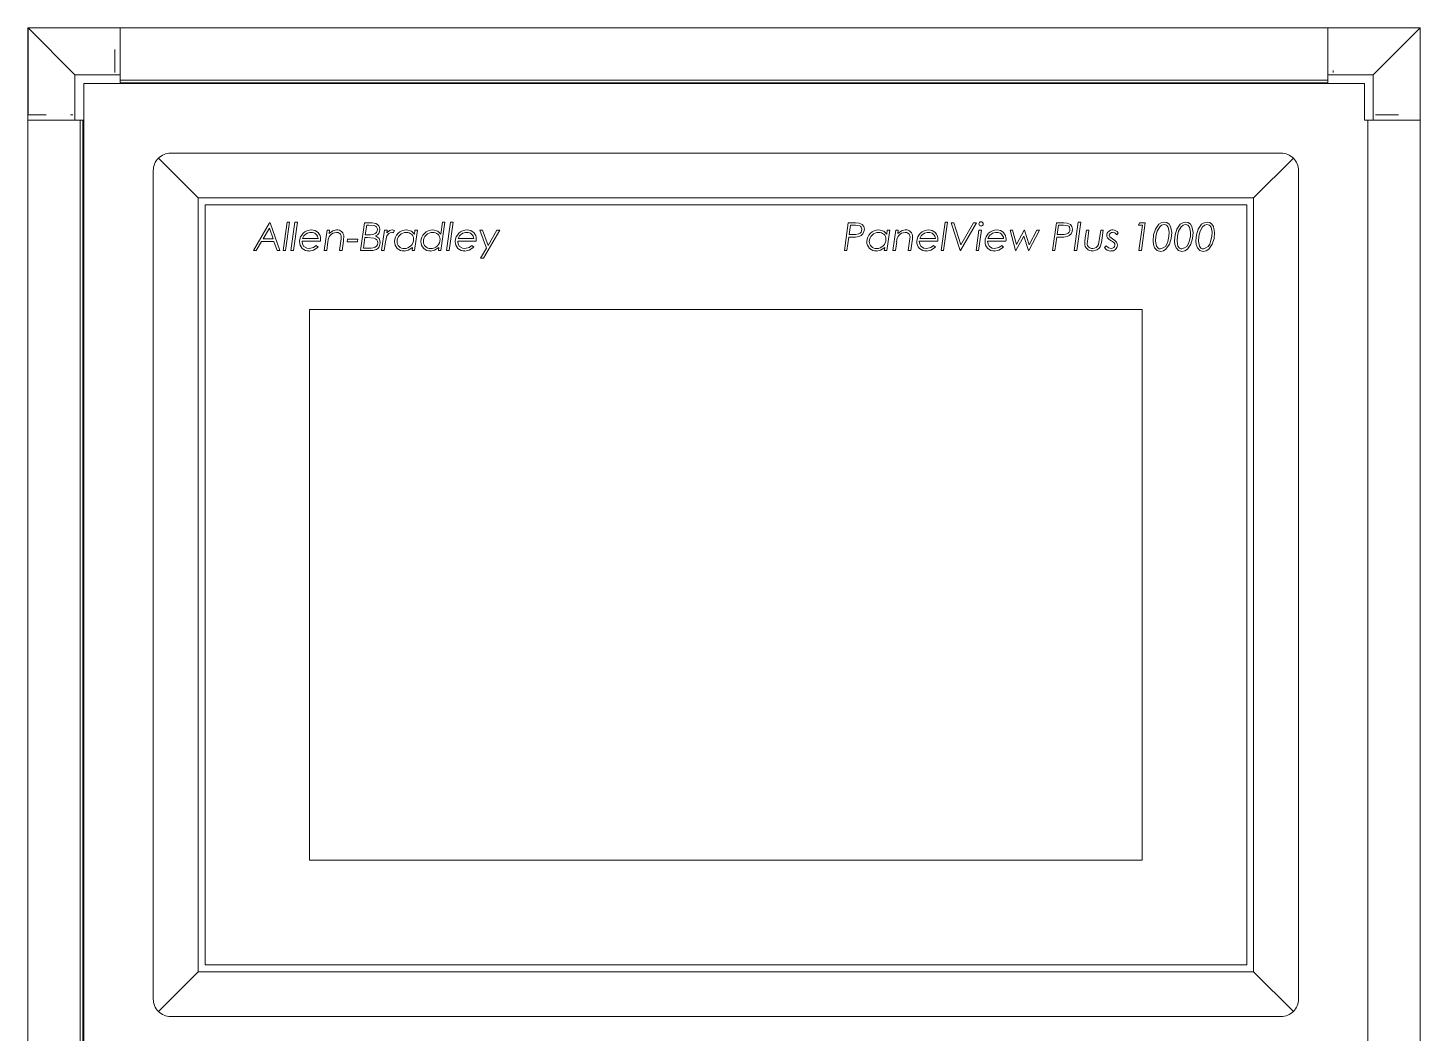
# Model space of a CAD drawing. Header units: millimetres. Extents: x 12318 to 17800, y 6541 to 10165.
# Drawn here: x 13276.13 to 13305.03, y 7388.11 to 7408.98 of the extents above; entities that cross this region are included whole.
import ezdxf

# ---------------------------------------------------------------- set-up
doc = ezdxf.new("R2010")
doc.units = ezdxf.units.MM
doc.layers.add('Equipment', color=123, linetype='Continuous')

# ---------------------------------------------------------------- blocks, each defined once
blk = doc.blocks.new('A$Cbe2ee938')
at = {"layer": 'Equipment', "lineweight": 15}
for p, q in [((-1801.16, 1896.31), (-1801.16, 1896.3)), ((-1774.66, 1896.31), (-1801.16, 1896.31)), ((-1801.15, 1896.3), (-1801.16, 1896.3)), ((-1801.16, 1871.31), (-1801.16, 1896.3)), ((-1787.66, 1882.81), (-1801.15, 1896.3)), ((-1801.15, 1871.31), (-1801.15, 1896.3)), ((-1427.69, 1896.31), (-1774.66, 1896.31)), ((-1774.66, 1896.31), (-1774.66, 1882.81)), ((-1427.69, 1896.31), (-1401.2, 1896.31)), ((-1427.69, 1896.3), (-1427.69, 1896.31)), ((-1427.69, 1882.81), (-1427.69, 1896.3)), ((-1427.69, 1896.3), (-1401.2, 1896.3)), ((-1414.69, 1882.81), (-1401.2, 1896.3)), ((-1401.2, 1896.3), (-1401.2, 1896.31)), ((-1401.19, 1896.31), (-1401.2, 1896.31)), ((-1401.19, 1869.81), (-1401.19, 1896.31)), ((-1776.19, 1890.11), (-1776.19, 1884.11)), ((-1776.19, 1884.11), (-1776.19, 1883.48)), ((-1426.19, 1884.11), (-1426.19, 1883.48)), ((-1787.66, 1869.81), (-1787.66, 1882.81)), ((-1774.66, 1882.81), (-1787.66, 1882.81)), ((-1785.16, 1869.81), (-1785.16, 1880.31)), ((-1785.16, 1880.31), (-1774.66, 1880.31)), ((-1774.66, 1880.31), (-1774.66, 1882.81)), ((-1427.69, 1881.31), (-1774.66, 1881.31)), ((-1427.69, 1880.51), (-1774.66, 1880.51)), ((-1774.66, 1880.31), (-1427.69, 1880.31)), ((-1427.69, 1882.81), (-1427.69, 1880.31)), ((-1427.69, 1882.81), (-1414.69, 1882.81)), ((-1427.69, 1880.31), (-1417.19, 1880.31)), ((-1417.19, 1880.31), (-1417.19, 1869.81)), ((-1414.69, 1869.81), (-1414.69, 1882.81)), ((-1801.19, 1871.31), (-1801.19, 1471.31)), ((-1801.19, 1871.31), (-1795.97, 1871.31)), ((-1787.66, 1869.81), (-1801.15, 1869.81)), ((-1788.99, 1871.31), (-1788.28, 1871.31)), ((-1787.66, 1869.81), (-1785.16, 1869.81)), ((-1786.19, 1869.81), (-1786.19, 1472.81)), ((-1785.39, 1869.81), (-1785.39, 1472.81)), ((-1785.16, 1472.81), (-1785.16, 1869.81)), ((-1417.19, 1869.81), (-1414.69, 1869.81)), ((-1416.19, 1472.81), (-1416.19, 1869.81)), ((-1401.19, 1869.81), (-1414.69, 1869.81)), ((-1413.39, 1871.31), (-1414.02, 1871.31)), ((-1407.39, 1871.31), (-1413.39, 1871.31)), ((-1401.19, 1472.81), (-1401.19, 1869.81)), ((-1760.16, 1860.31), (-1441.16, 1860.31)), ((-1763.7, 1858.85), (-1752.29, 1847.45)), ((-1449.03, 1847.45), (-1437.63, 1858.85)), ((-1765.16, 1617.31), (-1765.16, 1855.31)), ((-1436.16, 1855.31), (-1436.16, 1617.31)), ((-1752.29, 1847.45), (-1752.29, 1625.18)), ((-1449.03, 1847.45), (-1752.29, 1847.45)), ((-1451.03, 1845.45), (-1750.29, 1845.45)), ((-1750.29, 1845.45), (-1750.29, 1627.18)), ((-1451.03, 1627.18), (-1451.03, 1845.45)), ((-1449.03, 1625.18), (-1449.03, 1847.45)), ((-1736.39, 1832.31), (-1731.74, 1840.31)), ((-1731.74, 1840.31), (-1731.56, 1840.31)), ((-1731.56, 1840.31), (-1728.85, 1832.31)), ((-1727.85, 1832.31), (-1726.7, 1840.52)), ((-1725.98, 1840.52), (-1727.13, 1832.31)), ((-1726.7, 1840.52), (-1725.98, 1840.52)), ((-1725.6, 1832.31), (-1724.45, 1840.52)), ((-1723.72, 1840.52), (-1724.87, 1832.31)), ((-1724.45, 1840.52), (-1723.72, 1840.52)), ((-1705.6, 1832.31), (-1704.48, 1840.31)), ((-1704.48, 1840.31), (-1703.41, 1840.31)), ((-1703.41, 1840.31), (-1702.31, 1840.28)), ((-1702.31, 1840.28), (-1701.23, 1840.11)), ((-1701.23, 1840.11), (-1700.75, 1839.85)), ((-1682.57, 1837.07), (-1682.09, 1840.52)), ((-1681.37, 1840.52), (-1682.52, 1832.31)), ((-1682.09, 1840.52), (-1681.37, 1840.52)), ((-1680.88, 1832.31), (-1679.73, 1840.52)), ((-1679.01, 1840.52), (-1680.16, 1832.31)), ((-1679.73, 1840.52), (-1679.01, 1840.52)), ((-1566.62, 1832.31), (-1565.5, 1840.31)), ((-1565.5, 1840.31), (-1563.39, 1840.31)), ((-1563.39, 1840.31), (-1562.39, 1840.25)), ((-1562.39, 1840.25), (-1561.48, 1839.87)), ((-1538.83, 1832.31), (-1537.68, 1840.52)), ((-1536.95, 1840.52), (-1538.11, 1832.31)), ((-1537.68, 1840.52), (-1536.95, 1840.52)), ((-1535.96, 1840.31), (-1535.21, 1840.31)), ((-1533.39, 1832.31), (-1535.96, 1840.31)), ((-1535.21, 1840.31), (-1533.16, 1833.94)), ((-1528.67, 1840.31), (-1533.29, 1832.31)), ((-1533.16, 1833.94), (-1529.49, 1840.31)), ((-1529.49, 1840.31), (-1528.67, 1840.31)), ((-1506.83, 1832.31), (-1505.71, 1840.31)), ((-1505.71, 1840.31), (-1503.59, 1840.31)), ((-1503.59, 1840.31), (-1502.6, 1840.25)), ((-1502.6, 1840.25), (-1501.69, 1839.87)), ((-1500.57, 1832.31), (-1499.42, 1840.52)), ((-1498.7, 1840.52), (-1499.85, 1832.31)), ((-1499.42, 1840.52), (-1498.7, 1840.52)), ((-1482.11, 1839.59), (-1481.82, 1840.31)), ((-1481.82, 1840.31), (-1480.17, 1840.31)), ((-1480.17, 1840.31), (-1481.28, 1832.31)), ((-1476.29, 1839.9), (-1475.56, 1840.35)), ((-1475.56, 1840.35), (-1474.71, 1840.52)), ((-1474.71, 1840.52), (-1473.96, 1840.36)), ((-1473.96, 1840.36), (-1473.34, 1839.91)), ((-1470.14, 1839.9), (-1469.4, 1840.35)), ((-1469.4, 1840.35), (-1468.56, 1840.52)), ((-1468.56, 1840.52), (-1467.81, 1840.36)), ((-1467.81, 1840.36), (-1467.19, 1839.91)), ((-1463.99, 1839.9), (-1463.25, 1840.35)), ((-1463.25, 1840.35), (-1462.4, 1840.52)), ((-1462.4, 1840.52), (-1461.65, 1840.36)), ((-1461.65, 1840.36), (-1461.03, 1839.91)), ((-1731.8, 1838.81), (-1733.61, 1835.7)), ((-1730.75, 1835.7), (-1731.8, 1838.81)), ((-1716.06, 1832.31), (-1715.23, 1838.16)), ((-1715.23, 1838.16), (-1714.51, 1838.16)), ((-1714.51, 1838.16), (-1714.64, 1837.2)), ((-1714.64, 1837.2), (-1713.56, 1838.04)), ((-1713.56, 1838.04), (-1712.5, 1838.26)), ((-1711.18, 1835.71), (-1711.15, 1836.26)), ((-1710.42, 1836.26), (-1710.47, 1835.56)), ((-1704.34, 1836.11), (-1704.77, 1833.03)), ((-1703.63, 1836.11), (-1704.34, 1836.11)), ((-1703.85, 1839.59), (-1704.24, 1836.85)), ((-1704.24, 1836.85), (-1703.9, 1836.83)), ((-1703.9, 1836.83), (-1703.64, 1836.83)), ((-1703.57, 1839.61), (-1703.85, 1839.59)), ((-1703.64, 1836.83), (-1702.72, 1836.86)), ((-1701.77, 1835.9), (-1703.63, 1836.11)), ((-1703.21, 1839.61), (-1703.57, 1839.61)), ((-1701.68, 1839.49), (-1703.21, 1839.61)), ((-1702.72, 1836.86), (-1701.81, 1837.04)), ((-1701.81, 1837.04), (-1701.41, 1837.25)), ((-1701.32, 1839.36), (-1701.68, 1839.49)), ((-1701.41, 1837.25), (-1701.07, 1837.57)), ((-1701.02, 1839.13), (-1701.32, 1839.36)), ((-1701.07, 1837.57), (-1700.85, 1837.97)), ((-1700.83, 1838.8), (-1701.02, 1839.13)), ((-1700.85, 1837.97), (-1700.78, 1838.42)), ((-1700.78, 1838.42), (-1700.83, 1838.8)), ((-1700.75, 1839.85), (-1700.37, 1839.45)), ((-1700.37, 1839.45), (-1700.13, 1838.96)), ((-1700.13, 1838.96), (-1700.06, 1838.42)), ((-1699.55, 1832.31), (-1698.72, 1838.16)), ((-1698.72, 1838.16), (-1697.99, 1838.16)), ((-1698.05, 1836.54), (-1698.47, 1834.8)), ((-1697.99, 1838.16), (-1698.1, 1837.44)), ((-1698.1, 1837.44), (-1697.3, 1838.08)), ((-1697.5, 1837.24), (-1698.05, 1836.54)), ((-1697.11, 1837.46), (-1697.5, 1837.24)), ((-1697.3, 1838.08), (-1696.51, 1838.26)), ((-1696.67, 1837.54), (-1697.11, 1837.46)), ((-1696.47, 1837.51), (-1696.67, 1837.54)), ((-1696.51, 1838.26), (-1696.13, 1838.21)), ((-1696.21, 1837.43), (-1696.47, 1837.51)), ((-1695.85, 1838.11), (-1696.21, 1837.43)), ((-1696.13, 1838.21), (-1695.85, 1838.11)), ((-1692.43, 1838.26), (-1690.98, 1837.9)), ((-1690.98, 1837.9), (-1690.16, 1837.08)), ((-1690.16, 1837.08), (-1690, 1838.16)), ((-1689.28, 1838.16), (-1690.11, 1832.31)), ((-1690, 1838.16), (-1689.28, 1838.16)), ((-1684.86, 1838.26), (-1683.42, 1837.9)), ((-1683.42, 1837.9), (-1682.57, 1837.07)), ((-1671.34, 1838.16), (-1670.58, 1838.16)), ((-1669.46, 1833.01), (-1671.34, 1838.16)), ((-1670.58, 1838.16), (-1668.99, 1833.81)), ((-1665.61, 1838.16), (-1670.32, 1830.16)), ((-1668.99, 1833.81), (-1666.43, 1838.16)), ((-1666.43, 1838.16), (-1665.61, 1838.16)), ((-1565.35, 1836.21), (-1565.9, 1832.31)), ((-1564.16, 1836.21), (-1565.35, 1836.21)), ((-1564.88, 1839.59), (-1565.25, 1836.93)), ((-1565.25, 1836.93), (-1564.13, 1836.93)), ((-1563.44, 1839.59), (-1564.88, 1839.59)), ((-1563.39, 1836.23), (-1564.16, 1836.21)), ((-1564.13, 1836.93), (-1563.29, 1836.96)), ((-1562.82, 1839.57), (-1563.44, 1839.59)), ((-1562.43, 1836.36), (-1563.39, 1836.23)), ((-1563.29, 1836.96), (-1562.47, 1837.12)), ((-1562.21, 1839.46), (-1562.82, 1839.57)), ((-1562.47, 1837.12), (-1562.11, 1837.35)), ((-1561.94, 1839.3), (-1562.21, 1839.46)), ((-1562.11, 1837.35), (-1561.83, 1837.66)), ((-1561.75, 1839.06), (-1561.94, 1839.3)), ((-1561.83, 1837.66), (-1561.65, 1838.04)), ((-1561.6, 1838.46), (-1561.75, 1839.06)), ((-1561.65, 1838.04), (-1561.6, 1838.46)), ((-1561.48, 1839.87), (-1561.02, 1839.24)), ((-1561.02, 1839.24), (-1560.88, 1838.47)), ((-1556.73, 1838.26), (-1555.29, 1837.9)), ((-1555.29, 1837.9), (-1554.46, 1837.08)), ((-1554.46, 1837.08), (-1554.31, 1838.16)), ((-1553.59, 1838.16), (-1554.42, 1832.31)), ((-1554.31, 1838.16), (-1553.59, 1838.16)), ((-1552.67, 1832.31), (-1551.84, 1838.16)), ((-1551.84, 1838.16), (-1551.12, 1838.16)), ((-1551.12, 1838.16), (-1551.26, 1837.2)), ((-1551.26, 1837.2), (-1550.17, 1838.04)), ((-1550.17, 1838.04), (-1549.12, 1838.26)), ((-1547.8, 1835.71), (-1547.76, 1836.26)), ((-1547.03, 1836.26), (-1547.09, 1835.56)), ((-1528.78, 1832.31), (-1527.95, 1838.16)), ((-1527.22, 1838.16), (-1528.05, 1832.31)), ((-1527.95, 1838.16), (-1527.22, 1838.16)), ((-1517.45, 1832.31), (-1519.03, 1838.16)), ((-1519.03, 1838.16), (-1518.29, 1838.16)), ((-1518.29, 1838.16), (-1517.19, 1834.06)), ((-1515.08, 1836.48), (-1517.32, 1832.31)), ((-1517.19, 1834.06), (-1514.98, 1838.16)), ((-1513.69, 1832.31), (-1515.08, 1836.48)), ((-1514.98, 1838.16), (-1514.88, 1838.16)), ((-1514.88, 1838.16), (-1513.49, 1834.01)), ((-1510.55, 1838.16), (-1513.59, 1832.31)), ((-1513.49, 1834.01), (-1511.34, 1838.16)), ((-1511.34, 1838.16), (-1510.55, 1838.16)), ((-1505.56, 1836.21), (-1506.11, 1832.31)), ((-1504.36, 1836.21), (-1505.56, 1836.21)), ((-1505.08, 1839.59), (-1505.46, 1836.93)), ((-1505.46, 1836.93), (-1504.34, 1836.93)), ((-1503.65, 1839.59), (-1505.08, 1839.59)), ((-1503.6, 1836.23), (-1504.36, 1836.21)), ((-1504.34, 1836.93), (-1503.49, 1836.96)), ((-1503.02, 1839.57), (-1503.65, 1839.59)), ((-1502.64, 1836.36), (-1503.6, 1836.23)), ((-1503.49, 1836.96), (-1502.67, 1837.12)), ((-1502.41, 1839.46), (-1503.02, 1839.57)), ((-1502.67, 1837.12), (-1502.31, 1837.35)), ((-1502.15, 1839.3), (-1502.41, 1839.46)), ((-1502.31, 1837.35), (-1502.04, 1837.66)), ((-1501.95, 1839.06), (-1502.15, 1839.3)), ((-1502.04, 1837.66), (-1501.86, 1838.04)), ((-1501.8, 1838.46), (-1501.95, 1839.06)), ((-1501.86, 1838.04), (-1501.8, 1838.46)), ((-1501.69, 1839.87), (-1501.23, 1839.24)), ((-1501.23, 1839.24), (-1501.08, 1838.47)), ((-1497.39, 1835.96), (-1497.07, 1838.16)), ((-1497.07, 1838.16), (-1496.35, 1838.16)), ((-1496.35, 1838.16), (-1496.7, 1835.73)), ((-1493.39, 1835.26), (-1492.97, 1838.16)), ((-1492.97, 1838.16), (-1492.25, 1838.16)), ((-1492.25, 1838.16), (-1492.56, 1835.97)), ((-1491.19, 1836.37), (-1491.24, 1836.71)), ((-1491, 1835.98), (-1491.19, 1836.37)), ((-1490.52, 1836.76), (-1490.46, 1836.5)), ((-1490.46, 1836.5), (-1490.35, 1836.32)), ((-1490.35, 1836.32), (-1489.94, 1835.97)), ((-1488.94, 1837.39), (-1489.55, 1837.54)), ((-1488.34, 1836.84), (-1488.94, 1837.39)), ((-1487.93, 1837.45), (-1488.34, 1836.84)), ((-1480.99, 1839.59), (-1482.11, 1839.59)), ((-1482.01, 1832.31), (-1480.99, 1839.59)), ((-1477.9, 1835.11), (-1477.77, 1836.83)), ((-1477.77, 1836.83), (-1477.27, 1838.49)), ((-1477.27, 1838.49), (-1476.29, 1839.9)), ((-1477.09, 1836.48), (-1477.19, 1835.02)), ((-1476.74, 1837.89), (-1477.09, 1836.48)), ((-1476.03, 1839.15), (-1476.74, 1837.89)), ((-1475.46, 1839.6), (-1476.03, 1839.15)), ((-1474.77, 1839.8), (-1475.46, 1839.6)), ((-1474.4, 1839.75), (-1474.77, 1839.8)), ((-1474.07, 1839.6), (-1474.4, 1839.75)), ((-1473.58, 1839.06), (-1474.07, 1839.6)), ((-1473.71, 1834.93), (-1473.37, 1836.42)), ((-1473.29, 1837.63), (-1473.58, 1839.06)), ((-1473.37, 1836.42), (-1473.29, 1837.63)), ((-1473.34, 1839.91), (-1472.91, 1839.27)), ((-1472.91, 1839.27), (-1472.57, 1837.5)), ((-1472.57, 1837.5), (-1472.72, 1835.78)), ((-1471.75, 1835.11), (-1471.61, 1836.83)), ((-1471.61, 1836.83), (-1471.12, 1838.49)), ((-1471.12, 1838.49), (-1470.14, 1839.9)), ((-1470.94, 1836.48), (-1471.03, 1835.02)), ((-1470.59, 1837.89), (-1470.94, 1836.48)), ((-1469.87, 1839.15), (-1470.59, 1837.89)), ((-1469.3, 1839.6), (-1469.87, 1839.15)), ((-1468.61, 1839.8), (-1469.3, 1839.6)), ((-1468.25, 1839.75), (-1468.61, 1839.8)), ((-1467.92, 1839.6), (-1468.25, 1839.75)), ((-1467.43, 1839.06), (-1467.92, 1839.6)), ((-1467.55, 1834.93), (-1467.21, 1836.42)), ((-1467.14, 1837.63), (-1467.43, 1839.06)), ((-1467.21, 1836.42), (-1467.14, 1837.63)), ((-1467.19, 1839.91), (-1466.75, 1839.27)), ((-1466.75, 1839.27), (-1466.42, 1837.5)), ((-1466.42, 1837.5), (-1466.57, 1835.78)), ((-1465.6, 1835.11), (-1465.46, 1836.83)), ((-1465.46, 1836.83), (-1464.96, 1838.49)), ((-1464.96, 1838.49), (-1463.99, 1839.9)), ((-1464.78, 1836.48), (-1464.88, 1835.02)), ((-1464.43, 1837.89), (-1464.78, 1836.48)), ((-1463.72, 1839.15), (-1464.43, 1837.89)), ((-1463.15, 1839.6), (-1463.72, 1839.15)), ((-1462.46, 1839.8), (-1463.15, 1839.6)), ((-1462.09, 1839.75), (-1462.46, 1839.8)), ((-1461.76, 1839.6), (-1462.09, 1839.75)), ((-1461.27, 1839.06), (-1461.76, 1839.6)), ((-1461.4, 1834.93), (-1461.06, 1836.42)), ((-1460.98, 1837.63), (-1461.27, 1839.06)), ((-1461.06, 1836.42), (-1460.98, 1837.63)), ((-1461.03, 1839.91), (-1460.6, 1839.27)), ((-1460.6, 1839.27), (-1460.26, 1837.5)), ((-1460.26, 1837.5), (-1460.42, 1835.78)), ((-1735.58, 1832.31), (-1736.39, 1832.31)), ((-1734.03, 1834.98), (-1735.58, 1832.31)), ((-1730.51, 1834.98), (-1734.03, 1834.98)), ((-1733.61, 1835.7), (-1730.75, 1835.7)), ((-1729.61, 1832.31), (-1730.51, 1834.98)), ((-1728.85, 1832.31), (-1729.61, 1832.31)), ((-1727.13, 1832.31), (-1727.85, 1832.31)), ((-1724.87, 1832.31), (-1725.6, 1832.31)), ((-1717.12, 1835.08), (-1722.42, 1835.08)), ((-1722.42, 1835.08), (-1722.27, 1834.14)), ((-1722.29, 1835.8), (-1717.8, 1835.8)), ((-1722.27, 1834.14), (-1721.87, 1833.5)), ((-1721.87, 1833.5), (-1721.08, 1833.03)), ((-1721.08, 1833.03), (-1720.36, 1832.93)), ((-1719.13, 1832.43), (-1720.39, 1832.21)), ((-1720.36, 1832.93), (-1719.12, 1833.18)), ((-1717.8, 1833.34), (-1719.13, 1832.43)), ((-1719.12, 1833.18), (-1718.32, 1833.75)), ((-1718.32, 1833.75), (-1717.8, 1833.34)), ((-1717.1, 1835.31), (-1717.12, 1835.08)), ((-1717.08, 1835.6), (-1717.1, 1835.31)), ((-1715.34, 1832.31), (-1716.06, 1832.31)), ((-1714.98, 1834.85), (-1715.34, 1832.31)), ((-1711.65, 1832.31), (-1711.27, 1835.01)), ((-1710.93, 1832.31), (-1711.65, 1832.31)), ((-1711.27, 1835.01), (-1711.18, 1835.71)), ((-1710.55, 1835.01), (-1710.93, 1832.31)), ((-1710.47, 1835.56), (-1710.55, 1835.01)), ((-1709.49, 1834.88), (-1709.4, 1835.59)), ((-1706.52, 1834.88), (-1709.49, 1834.88)), ((-1709.4, 1835.59), (-1706.42, 1835.59)), ((-1706.42, 1835.59), (-1706.52, 1834.88)), ((-1703.28, 1832.31), (-1705.6, 1832.31)), ((-1704.77, 1833.03), (-1703.62, 1833.03)), ((-1703.62, 1833.03), (-1702.69, 1833.05)), ((-1702.13, 1832.36), (-1703.28, 1832.31)), ((-1702.69, 1833.05), (-1701.97, 1833.12)), ((-1701.03, 1832.65), (-1702.13, 1832.36)), ((-1701.33, 1835.72), (-1701.77, 1835.9)), ((-1700.97, 1835.42), (-1701.33, 1835.72)), ((-1700.56, 1832.99), (-1701.03, 1832.65)), ((-1700.74, 1835.01), (-1700.97, 1835.42)), ((-1700.67, 1834.55), (-1700.74, 1835.01)), ((-1700.22, 1833.45), (-1700.56, 1832.99)), ((-1699.96, 1834.55), (-1700.22, 1833.45)), ((-1698.82, 1832.31), (-1699.55, 1832.31)), ((-1698.47, 1834.8), (-1698.82, 1832.31)), ((-1691.93, 1832.41), (-1693.07, 1832.21)), ((-1690.71, 1833.2), (-1691.93, 1832.41)), ((-1690.83, 1832.31), (-1690.71, 1833.2)), ((-1690.11, 1832.31), (-1690.83, 1832.31)), ((-1684.35, 1832.41), (-1685.48, 1832.21)), ((-1683.12, 1833.21), (-1684.35, 1832.41)), ((-1683.24, 1832.31), (-1683.12, 1833.21)), ((-1682.52, 1832.31), (-1683.24, 1832.31)), ((-1680.16, 1832.31), (-1680.88, 1832.31)), ((-1672.4, 1835.08), (-1677.7, 1835.08)), ((-1677.7, 1835.08), (-1677.55, 1834.14)), ((-1677.57, 1835.8), (-1673.08, 1835.8)), ((-1677.55, 1834.14), (-1677.15, 1833.5)), ((-1677.15, 1833.5), (-1676.36, 1833.03)), ((-1676.36, 1833.03), (-1675.64, 1832.93)), ((-1674.41, 1832.43), (-1675.67, 1832.21)), ((-1675.64, 1832.93), (-1674.4, 1833.18)), ((-1673.08, 1833.34), (-1674.41, 1832.43)), ((-1674.4, 1833.18), (-1673.6, 1833.75)), ((-1673.6, 1833.75), (-1673.08, 1833.34)), ((-1672.38, 1835.31), (-1672.4, 1835.08)), ((-1672.37, 1835.6), (-1672.38, 1835.31)), ((-1671.14, 1830.16), (-1669.46, 1833.01)), ((-1565.9, 1832.31), (-1566.62, 1832.31)), ((-1556.24, 1832.41), (-1557.37, 1832.21)), ((-1555.01, 1833.2), (-1556.24, 1832.41)), ((-1555.14, 1832.31), (-1555.01, 1833.2)), ((-1554.42, 1832.31), (-1555.14, 1832.31)), ((-1551.95, 1832.31), (-1552.67, 1832.31)), ((-1551.59, 1834.85), (-1551.95, 1832.31)), ((-1548.26, 1832.31), (-1547.88, 1835.01)), ((-1547.54, 1832.31), (-1548.26, 1832.31)), ((-1547.88, 1835.01), (-1547.8, 1835.71)), ((-1547.16, 1835.01), (-1547.54, 1832.31)), ((-1547.09, 1835.56), (-1547.16, 1835.01)), ((-1539.79, 1835.08), (-1545.08, 1835.08)), ((-1545.08, 1835.08), (-1544.94, 1834.14)), ((-1544.95, 1835.8), (-1540.47, 1835.8)), ((-1544.94, 1834.14), (-1544.53, 1833.5)), ((-1544.53, 1833.5), (-1543.75, 1833.03)), ((-1543.75, 1833.03), (-1543.02, 1832.93)), ((-1541.8, 1832.43), (-1543.05, 1832.21)), ((-1543.02, 1832.93), (-1541.79, 1833.18)), ((-1540.47, 1833.34), (-1541.8, 1832.43)), ((-1541.79, 1833.18), (-1540.98, 1833.75)), ((-1540.98, 1833.75), (-1540.47, 1833.34)), ((-1539.76, 1835.31), (-1539.79, 1835.08)), ((-1539.75, 1835.6), (-1539.76, 1835.31)), ((-1538.11, 1832.31), (-1538.83, 1832.31)), ((-1533.29, 1832.31), (-1533.39, 1832.31)), ((-1528.05, 1832.31), (-1528.78, 1832.31)), ((-1520.2, 1835.08), (-1525.49, 1835.08)), ((-1525.49, 1835.08), (-1525.35, 1834.14)), ((-1525.36, 1835.8), (-1520.88, 1835.8)), ((-1525.35, 1834.14), (-1524.94, 1833.5)), ((-1524.94, 1833.5), (-1524.16, 1833.03)), ((-1524.16, 1833.03), (-1523.44, 1832.93)), ((-1522.21, 1832.43), (-1523.46, 1832.21)), ((-1523.44, 1832.93), (-1522.2, 1833.18)), ((-1520.88, 1833.34), (-1522.21, 1832.43)), ((-1522.2, 1833.18), (-1521.39, 1833.75)), ((-1521.39, 1833.75), (-1520.88, 1833.34)), ((-1520.18, 1835.31), (-1520.2, 1835.08)), ((-1520.16, 1835.6), (-1520.18, 1835.31)), ((-1517.32, 1832.31), (-1517.45, 1832.31)), ((-1513.59, 1832.31), (-1513.69, 1832.31)), ((-1506.11, 1832.31), (-1506.83, 1832.31)), ((-1499.85, 1832.31), (-1500.57, 1832.31)), ((-1497.57, 1834.35), (-1497.54, 1834.84)), ((-1497.54, 1834.84), (-1497.49, 1835.22)), ((-1497.49, 1835.22), (-1497.42, 1835.73)), ((-1497.42, 1835.73), (-1497.39, 1835.96)), ((-1496.8, 1834.97), (-1496.85, 1834.37)), ((-1496.7, 1835.73), (-1496.8, 1834.97)), ((-1494.06, 1832.51), (-1495.33, 1832.21)), ((-1493.54, 1832.9), (-1494.06, 1832.51)), ((-1493.61, 1834.07), (-1493.47, 1834.73)), ((-1493.15, 1833.42), (-1493.54, 1832.9)), ((-1493.47, 1834.73), (-1493.39, 1835.26)), ((-1492.78, 1834.68), (-1493.15, 1833.42)), ((-1492.56, 1835.97), (-1492.78, 1834.68)), ((-1491.88, 1833.18), (-1491.42, 1833.72)), ((-1491.42, 1833.72), (-1490.7, 1833.11)), ((-1490.59, 1835.58), (-1491, 1835.98)), ((-1490.7, 1833.11), (-1489.98, 1832.93)), ((-1490, 1835.16), (-1490.59, 1835.58)), ((-1489.6, 1834.9), (-1490, 1835.16)), ((-1489.94, 1835.97), (-1489.59, 1835.74)), ((-1489.13, 1834.52), (-1489.6, 1834.9)), ((-1489.59, 1835.74), (-1488.91, 1835.25)), ((-1488.96, 1834.28), (-1489.13, 1834.52)), ((-1488.88, 1833.91), (-1488.96, 1834.28)), ((-1488.91, 1835.25), (-1488.44, 1834.79)), ((-1488.44, 1834.79), (-1488.21, 1834.3)), ((-1488.21, 1834.3), (-1488.16, 1833.88)), ((-1481.28, 1832.31), (-1482.01, 1832.31)), ((-1477.82, 1834.08), (-1477.9, 1835.11)), ((-1477.47, 1833.12), (-1477.82, 1834.08)), ((-1476.78, 1832.37), (-1477.47, 1833.12)), ((-1477.19, 1835.02), (-1476.93, 1833.6)), ((-1476.93, 1833.6), (-1476.46, 1833.05)), ((-1475.8, 1832.11), (-1476.78, 1832.37)), ((-1476.46, 1833.05), (-1476.14, 1832.88)), ((-1476.14, 1832.88), (-1475.78, 1832.83)), ((-1474.95, 1832.27), (-1475.8, 1832.11)), ((-1474.22, 1832.72), (-1474.95, 1832.27)), ((-1473.24, 1834.13), (-1474.22, 1832.72)), ((-1472.72, 1835.78), (-1473.24, 1834.13)), ((-1471.66, 1834.08), (-1471.75, 1835.11)), ((-1471.32, 1833.12), (-1471.66, 1834.08)), ((-1470.63, 1832.37), (-1471.32, 1833.12)), ((-1471.03, 1835.02), (-1470.77, 1833.6)), ((-1470.77, 1833.6), (-1470.31, 1833.05)), ((-1469.64, 1832.11), (-1470.63, 1832.37)), ((-1470.31, 1833.05), (-1469.99, 1832.88)), ((-1469.99, 1832.88), (-1469.63, 1832.83)), ((-1468.8, 1832.27), (-1469.64, 1832.11)), ((-1468.06, 1832.72), (-1468.8, 1832.27)), ((-1467.09, 1834.13), (-1468.06, 1832.72)), ((-1466.57, 1835.78), (-1467.09, 1834.13)), ((-1465.51, 1834.08), (-1465.6, 1835.11)), ((-1465.17, 1833.12), (-1465.51, 1834.08)), ((-1464.47, 1832.37), (-1465.17, 1833.12)), ((-1464.88, 1835.02), (-1464.62, 1833.6)), ((-1464.62, 1833.6), (-1464.16, 1833.05)), ((-1463.49, 1832.11), (-1464.47, 1832.37)), ((-1464.16, 1833.05), (-1463.83, 1832.88)), ((-1463.83, 1832.88), (-1463.47, 1832.83)), ((-1462.65, 1832.27), (-1463.49, 1832.11)), ((-1461.91, 1832.72), (-1462.65, 1832.27)), ((-1460.93, 1834.13), (-1461.91, 1832.72)), ((-1460.42, 1835.78), (-1460.93, 1834.13)), ((-1670.32, 1830.16), (-1671.14, 1830.16)), ((-1481.03, 1815.45), (-1720.29, 1815.45)), ((-1720.29, 1815.45), (-1720.29, 1657.18)), ((-1481.03, 1657.18), (-1481.03, 1815.45)), ((-1720.29, 1657.18), (-1481.03, 1657.18)), ((-1763.7, 1613.78), (-1752.29, 1625.18)), ((-1752.29, 1625.18), (-1449.03, 1625.18)), ((-1750.29, 1627.18), (-1451.03, 1627.18)), ((-1449.03, 1625.18), (-1437.63, 1613.78)), ((-1441.16, 1612.31), (-1760.16, 1612.31))]:
    blk.add_line(p, q, dxfattribs=at)
for centre, radius, start, end in [((-1760.16, 1855.31), 5, 90, 135), ((-1441.16, 1855.31), 5, 45, 90), ((-1760.16, 1855.31), 5, 135, 180), ((-1441.16, 1855.31), 5, 0, 45), ((-1527.35, 1840.01), 0.609, 89.4025, 180.5975), ((-1527.35, 1840), 0.606, 179.0939, 270.9061), ((-1527.34, 1840.01), 0.612, 359.7186, 90.2814), ((-1527.33, 1840), 0.609, 269.4029, 0.5971), ((-1719.74, 1834.86), 3.4, 89.5032, 178.7574), ((-1719.84, 1834.95), 2.59, 87.9081, 160.925), ((-1719.63, 1835.72), 1.82, 2.4194, 93.7056), ((-1719.64, 1835.7), 2.56, 357.7041, 91.4615), ((-1712.41, 1834.98), 2.57, 93.1741, 182.7836), ((-1712.44, 1836.26), 1.29, 0.2776, 95.0453), ((-1712.35, 1836.34), 1.93, 357.8225, 94.6076), ((-1702.05, 1838.36), 1.99, 292.687, 1.5146), ((-1701.93, 1834.66), 1.97, 356.956, 70.9818), ((-1692.45, 1834.86), 3.4, 89.5624, 179.0825), ((-1692.53, 1834.94), 2.61, 88.8169, 180.0686), ((-1692.32, 1835.59), 1.96, 0.0575, 94.379), ((-1684.88, 1834.87), 3.39, 89.7448, 179.3302), ((-1684.94, 1834.94), 2.61, 88.7997, 180.1203), ((-1684.74, 1835.59), 1.96, 359.8915, 94.3172), ((-1675.02, 1834.86), 3.4, 89.5032, 178.7574), ((-1675.12, 1834.95), 2.59, 87.9081, 160.925), ((-1674.91, 1835.72), 1.82, 2.4194, 93.7056), ((-1674.92, 1835.7), 2.56, 357.7041, 91.4615), ((-1563.06, 1838.45), 2.18, 286.6708, 0.5991), ((-1556.76, 1834.86), 3.4, 89.5624, 179.0825), ((-1556.84, 1834.94), 2.61, 88.8169, 180.0686), ((-1556.63, 1835.59), 1.96, 0.0575, 94.379), ((-1549.03, 1834.98), 2.57, 93.1741, 182.7836), ((-1549.05, 1836.26), 1.29, 0.2776, 95.0453), ((-1548.96, 1836.34), 1.93, 357.8225, 94.6076), ((-1542.4, 1834.86), 3.4, 89.5032, 178.7574), ((-1542.5, 1834.95), 2.59, 87.9081, 160.925), ((-1542.29, 1835.72), 1.82, 2.4194, 93.7056), ((-1542.31, 1835.7), 2.56, 357.7041, 91.4615), ((-1522.81, 1834.86), 3.4, 89.5032, 178.7574), ((-1522.91, 1834.95), 2.59, 87.9081, 160.925), ((-1522.7, 1835.72), 1.82, 2.4194, 93.7056), ((-1522.72, 1835.7), 2.56, 357.7041, 91.4615), ((-1503.26, 1838.45), 2.18, 286.6708, 0.5991), ((-1489.6, 1836.63), 1.64, 85.8234, 176.9098), ((-1489.62, 1836.64), 0.906, 85.599, 172.6173), ((-1489.47, 1836.4), 1.86, 34.2842, 90.3796), ((-1720.51, 1834.84), 2.63, 177.901, 272.6358), ((-1702.1, 1834.54), 1.42, 275.2396, 0.303), ((-1693.21, 1834.85), 2.64, 178.5684, 273.1708), ((-1693.17, 1834.89), 1.97, 178.7822, 274.0318), ((-1692.98, 1835.54), 2.61, 268.8822, 1.2212), ((-1685.62, 1834.85), 2.64, 178.5411, 273.0991), ((-1685.58, 1834.89), 1.97, 178.7098, 274.017), ((-1685.39, 1835.54), 2.61, 268.8395, 1.1951), ((-1675.79, 1834.84), 2.63, 177.901, 272.6358), ((-1557.52, 1834.85), 2.64, 178.5684, 273.1708), ((-1557.48, 1834.89), 1.97, 178.7822, 274.0318), ((-1557.29, 1835.54), 2.61, 268.8822, 1.2212), ((-1543.17, 1834.84), 2.63, 177.901, 272.6358), ((-1523.58, 1834.84), 2.63, 177.901, 272.6358), ((-1495.44, 1834.33), 2.12, 179.3134, 273.1582), ((-1495.4, 1834.38), 1.46, 180.4759, 275.0518), ((-1495.23, 1834.64), 1.71, 268.6403, 340.5365), ((-1490.03, 1834.47), 2.26, 214.8491, 269.8553), ((-1489.88, 1833.93), 1.72, 265.0798, 358.2787), ((-1489.93, 1833.98), 1.06, 267.4829, 356.1867), ((-1476.21, 1835.33), 2.54, 279.8445, 350.8596), ((-1470.06, 1835.33), 2.54, 279.8445, 350.8596), ((-1463.91, 1835.33), 2.54, 279.8445, 350.8596), ((-1760.16, 1617.31), 5, 180, 225), ((-1441.16, 1617.31), 5, 315, 0), ((-1760.16, 1617.31), 5, 225, 270), ((-1441.16, 1617.31), 5, 270, 315)]:
    blk.add_arc(centre, radius, start, end, dxfattribs=at)

msp = doc.modelspace()

# ---------------------------------------------------------------- block references
at = {"xscale": 0.072267749473635, "yscale": 0.072267749473635, "zscale": 0.072267749473635}
msp.add_blockref('A$Cbe2ee938', (13406.294, 7271.941), dxfattribs=at)

doc.saveas('drawing.dxf')
